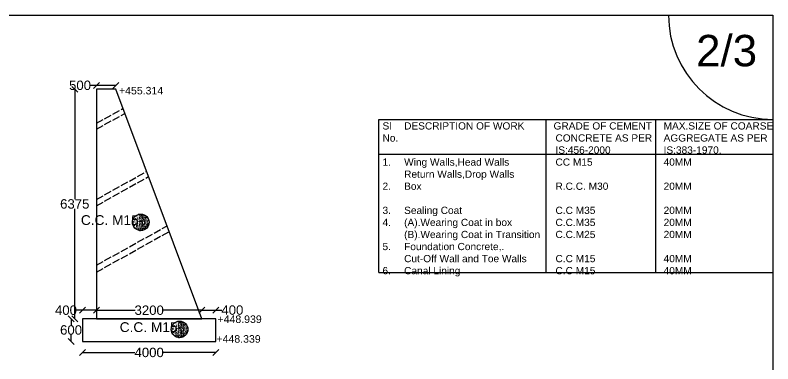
# Model space of a CAD drawing. Header units: millimetres. Extents: x 5124 to 6568637, y 2311 to 91879094.
# Drawn here: x 3796725 to 3808787, y 45951932 to 45957488 of the extents above; entities that cross this region are included whole.
import ezdxf

# ---------------------------------------------------------------- set-up
doc = ezdxf.new("R2010")
doc.units = ezdxf.units.MM
doc.header["$MEASUREMENT"] = 0
doc.linetypes.add('ACAD_ISO02W100', pattern=[15, 12, -3])
for name, color, linetype in [('DIMENSION', 7, 'Continuous'), ('DRAWING', 7, 'Continuous'), ('TEXT', 7, 'Continuous')]:
    doc.layers.add(name, color=color, linetype=linetype)
doc.styles.get("Standard").update_dxf_attribs({"font": 'arial.ttf', "height": 150})
doc.dimstyles.get("Standard").update_dxf_attribs({"dimtxt": 200, "dimasz": 110, "dimexe": 0.18, "dimexo": 0.0625, "dimgap": 0.09, "dimtad": 0, "dimtih": 1, "dimtoh": 1, "dimdec": 0, "dimzin": 0, "dimdsep": 46, "dimtxsty": 'Standard', "dimblk": 'OBLIQUE', "dimcen": 0.09, "dimse1": 1, "dimse2": 1, "dimadec": 0, "dimazin": 0, "dimtfac": 1, "dimtdec": 0, "dimtofl": 0, "dimtmove": 0, "dimatfit": 3, "dimfxl": 1, "dimtolj": 1, "dimtzin": 0, "dimarcsym": 0})

# ---------------------------------------------------------------- blocks, each defined once
blk = doc.blocks.new('_Oblique')
at = {"color": 0, "linetype": 'ByBlock', "lineweight": -2}
blk.add_line((-0.5, -0.5), (0.5, 0.5), dxfattribs=at)
blk = doc.blocks.new('*D104')
at = {"layer": 'Defpoints', "color": 0, "transparency": 16777216}
for p in [(3798019, 45956369), (3798019, 45956306), (3798326, 45956306)]:
    blk.add_point(p, dxfattribs=at)
at = {"layer": 'DIMENSION', "color": 0, "lineweight": -2, "transparency": 16777216}
for p, q in [((3798019, 45956369), (3797924, 45956369)), ((3798326, 45956369), (3798019, 45956369))]:
    blk.add_line(p, q, dxfattribs=at)
at = {"layer": 'DIMENSION', "color": 0, "lineweight": -2, "transparency": 16777216, "xscale": 95, "yscale": 95, "zscale": 95, "rotation": 180}
blk.add_blockref('_Oblique', (3798019, 45956369), dxfattribs=at)
at = {"layer": 'DIMENSION', "color": 0, "lineweight": -2, "transparency": 16777216, "xscale": 95, "yscale": 95, "zscale": 95}
blk.add_blockref('_Oblique', (3798326, 45956369), dxfattribs=at)
at = {"layer": 'DIMENSION', "color": 0, "transparency": 16777216, "insert": (3797758, 45956369), "char_height": 150, "attachment_point": 5}
blk.add_mtext('\\A1;500', dxfattribs=at)
blk = doc.blocks.new('*D105')
at = {"layer": 'Defpoints', "color": 0, "transparency": 16777216}
for p in [(3798019, 45956306), (3797674, 45952651), (3798019, 45952651)]:
    blk.add_point(p, dxfattribs=at)
at = {"layer": 'DIMENSION', "color": 0, "lineweight": -2, "transparency": 16777216}
for p, q in [((3797674, 45956306), (3797674, 45954555)), ((3797674, 45952651), (3797674, 45954402))]:
    blk.add_line(p, q, dxfattribs=at)
at = {"layer": 'DIMENSION', "color": 0, "lineweight": -2, "transparency": 16777216, "xscale": 95, "yscale": 95, "zscale": 95}
for p, rotation in [((3797674, 45956306), 90), ((3797674, 45952651), 270)]:
    blk.add_blockref('_Oblique', p, dxfattribs=dict(at, rotation=rotation))
at = {"layer": 'DIMENSION', "color": 0, "transparency": 16777216, "insert": (3797674, 45954479), "char_height": 150, "attachment_point": 5}
blk.add_mtext('\\A1;6375', dxfattribs=at)
blk = doc.blocks.new('*D106')
at = {"layer": 'Defpoints', "color": 0, "transparency": 16777216}
for p in [(3797798, 45952786), (3797798, 45952651), (3798019, 45952651)]:
    blk.add_point(p, dxfattribs=at)
at = {"layer": 'DIMENSION', "color": 0, "lineweight": -2, "transparency": 16777216}
for p, q in [((3797798, 45952786), (3797702, 45952786)), ((3798019, 45952786), (3797798, 45952786))]:
    blk.add_line(p, q, dxfattribs=at)
at = {"layer": 'DIMENSION', "color": 0, "lineweight": -2, "transparency": 16777216, "xscale": 95, "yscale": 95, "zscale": 95, "rotation": 180}
blk.add_blockref('_Oblique', (3797798, 45952786), dxfattribs=at)
at = {"layer": 'DIMENSION', "color": 0, "lineweight": -2, "transparency": 16777216, "xscale": 95, "yscale": 95, "zscale": 95}
blk.add_blockref('_Oblique', (3798019, 45952786), dxfattribs=at)
at = {"layer": 'DIMENSION', "color": 0, "transparency": 16777216, "insert": (3797534, 45952786), "char_height": 150, "attachment_point": 5}
blk.add_mtext('\\A1;400', dxfattribs=at)
blk = doc.blocks.new('*D107')
at = {"layer": 'Defpoints', "color": 0, "transparency": 16777216}
for p in [(3799919, 45952788), (3799699, 45952651), (3799919, 45952651)]:
    blk.add_point(p, dxfattribs=at)
at = {"layer": 'DIMENSION', "color": 0, "lineweight": -2, "transparency": 16777216}
for p, q in [((3799699, 45952788), (3799919, 45952788)), ((3799919, 45952788), (3800014, 45952788))]:
    blk.add_line(p, q, dxfattribs=at)
at = {"layer": 'DIMENSION', "color": 0, "lineweight": -2, "transparency": 16777216, "xscale": 95, "yscale": 95, "zscale": 95, "rotation": 180}
blk.add_blockref('_Oblique', (3799699, 45952788), dxfattribs=at)
at = {"layer": 'DIMENSION', "color": 0, "lineweight": -2, "transparency": 16777216, "xscale": 95, "yscale": 95, "zscale": 95}
blk.add_blockref('_Oblique', (3799919, 45952788), dxfattribs=at)
at = {"layer": 'DIMENSION', "color": 0, "transparency": 16777216, "insert": (3800183, 45952788), "char_height": 150, "attachment_point": 5}
blk.add_mtext('\\A1;400', dxfattribs=at)
blk = doc.blocks.new('*D108')
at = {"layer": 'Defpoints', "color": 0, "transparency": 16777216}
for p in [(3798019, 45952785.5), (3798019, 45952651), (3799699, 45952651)]:
    blk.add_point(p, dxfattribs=at)
at = {"layer": 'DIMENSION', "color": 0, "lineweight": -2, "transparency": 16777216}
for p, q in [((3798019, 45952785.5), (3798635.24015, 45952785.5)), ((3799699, 45952785.5), (3799082.75985, 45952785.5))]:
    blk.add_line(p, q, dxfattribs=at)
at = {"layer": 'DIMENSION', "color": 0, "lineweight": -2, "transparency": 16777216, "xscale": 95, "yscale": 95, "zscale": 95, "rotation": 180}
blk.add_blockref('_Oblique', (3798019, 45952785.5), dxfattribs=at)
at = {"layer": 'DIMENSION', "color": 0, "lineweight": -2, "transparency": 16777216, "xscale": 95, "yscale": 95, "zscale": 95}
blk.add_blockref('_Oblique', (3799699, 45952785.5), dxfattribs=at)
at = {"layer": 'DIMENSION', "color": 0, "transparency": 16777216, "insert": (3798859, 45952785.5), "char_height": 150, "attachment_point": 5}
blk.add_mtext('\\A1;3200', dxfattribs=at)
blk = doc.blocks.new('*D109')
at = {"layer": 'Defpoints', "color": 0, "transparency": 16777216}
for p in [(3797797.5, 45952290.5), (3799919, 45952290.5), (3799919, 45952112.5)]:
    blk.add_point(p, dxfattribs=at)
at = {"layer": 'DIMENSION', "color": 0, "lineweight": -2, "transparency": 16777216}
for p, q in [((3797797.5, 45952112.5), (3798631.420573, 45952112.5)), ((3799919, 45952112.5), (3799085.079427, 45952112.5))]:
    blk.add_line(p, q, dxfattribs=at)
at = {"layer": 'DIMENSION', "color": 0, "lineweight": -2, "transparency": 16777216, "xscale": 95, "yscale": 95, "zscale": 95, "rotation": 180}
blk.add_blockref('_Oblique', (3797797.5, 45952112.5), dxfattribs=at)
at = {"layer": 'DIMENSION', "color": 0, "lineweight": -2, "transparency": 16777216, "xscale": 95, "yscale": 95, "zscale": 95}
blk.add_blockref('_Oblique', (3799919, 45952112.5), dxfattribs=at)
at = {"layer": 'DIMENSION', "color": 0, "transparency": 16777216, "insert": (3798858.25, 45952112.5), "char_height": 150, "attachment_point": 5}
blk.add_mtext('\\A1;4000', dxfattribs=at)
blk = doc.blocks.new('*D110')
at = {"layer": 'Defpoints', "color": 0, "transparency": 16777216}
for p in [(3797798, 45952651), (3797615, 45952290), (3797798, 45952290)]:
    blk.add_point(p, dxfattribs=at)
at = {"layer": 'DIMENSION', "color": 0, "lineweight": -2, "transparency": 16777216}
for p, q in [((3797615, 45952651), (3797615, 45952547)), ((3797615, 45952290), (3797615, 45952394))]:
    blk.add_line(p, q, dxfattribs=at)
at = {"layer": 'DIMENSION', "color": 0, "lineweight": -2, "transparency": 16777216, "xscale": 95, "yscale": 95, "zscale": 95}
for p, rotation in [((3797615, 45952651), 90), ((3797615, 45952290), 270)]:
    blk.add_blockref('_Oblique', p, dxfattribs=dict(at, rotation=rotation))
at = {"layer": 'DIMENSION', "color": 0, "transparency": 16777216, "insert": (3797615, 45952471), "char_height": 150, "attachment_point": 5}
blk.add_mtext('\\A1;600', dxfattribs=at)

msp = doc.modelspace()

# ---------------------------------------------------------------- hatches: boundary and pattern name
at = {"layer": 'DRAWING'}
h = msp.add_hatch(dxfattribs=at)
h.set_pattern_fill('AR-CONC,_O', color=256, scale=7.806132)
h.set_pattern_definition([(130, (6479947.76, 10076649.817), (-55.99027325, -4.898514193), [5.85459865, -64.40058511]), (185, (6479947.76, 10076649.82), (10.8311116, 58.7171073), [4.68367892, -51.520468085]), (79.5486, (6479943.096, 10076649.41), (-45.15920324, 53.81855746), [4.97564307, -54.73207546]), (133.8158, (6479947.76, 10076665.43), (-83.31023998, -12.92063196), [8.78189797, -96.60087766]), (83.3644, (6479940.82, 10076664.35), (-72.96100014, 76.04092224), [7.46346484, -82.09810008]), (188.8158, (6479947.76, 10076665.43), (-72.96094078, 76.04097923), [7.02551838, -77.28070213]), (159, (6479939.956, 10076661.526), (-46.59534959, -31.42896016), [5.85459865, -64.40058511]), (214, (6479939.956, 10076661.526), (-18.99351484, 56.60616629), [4.68367892, -51.520468085]), (108.5486, (6479936.07, 10076658.91), (-65.588883515, 25.17715479), [4.97564307, -54.73207546]), (142.5, (6479947.762, 10076649.817), (-0.9492143, 25.986132079), [0, -50.895977563, 0, -52.301081238, 0, -51.715621373]), (172.5, (6479947.762, 10076649.817), (-20.535554103, 30.788296991), [0, -29.819422437, 0, -49.725057833, 0, -19.710482108]), (212.5, (6479965.17, 10076649.817), (-41.670881494, -1.760662954), [0, -19.51532882, 0, -60.88782592, 0, -80.793461315]), (222.5, (6479972.976, 10076649.817), (-45.524279432, 7.814326587), [0, -25.369927466, 0, -40.435761315, 0, -57.37506673])])
h.paths.add_polyline_path([(3798593.2, 45954186.7, 1), (3798857.5, 45954186.7, 1)])
h = msp.add_hatch(dxfattribs=at)
h.set_pattern_fill('AR-CONC,_O', color=256, scale=7.806132)
h.set_pattern_definition([(130, (6480565.76, 10074944.317), (-55.99027325, -4.898514193), [5.85459865, -64.40058511]), (185, (6480565.76, 10074944.32), (10.8311116, 58.7171073), [4.68367892, -51.520468085]), (79.5486, (6480561.096, 10074943.91), (-45.15920324, 53.81855746), [4.97564307, -54.73207546]), (133.8158, (6480565.76, 10074959.93), (-83.31023998, -12.92063196), [8.78189797, -96.60087766]), (83.3644, (6480558.82, 10074958.85), (-72.96100014, 76.04092224), [7.46346484, -82.09810008]), (188.8158, (6480565.76, 10074959.93), (-72.96094078, 76.04097923), [7.02551838, -77.28070213]), (159, (6480557.956, 10074956.026), (-46.59534959, -31.42896016), [5.85459865, -64.40058511]), (214, (6480557.956, 10074956.026), (-18.99351484, 56.60616629), [4.68367892, -51.520468085]), (108.5486, (6480554.07, 10074953.41), (-65.588883515, 25.17715479), [4.97564307, -54.73207546]), (142.5, (6480565.762, 10074944.317), (-0.9492143, 25.986132079), [0, -50.895977563, 0, -52.301081238, 0, -51.715621373]), (172.5, (6480565.762, 10074944.317), (-20.535554103, 30.788296991), [0, -29.819422437, 0, -49.725057833, 0, -19.710482108]), (212.5, (6480583.17, 10074944.317), (-41.670881494, -1.760662954), [0, -19.51532882, 0, -60.88782592, 0, -80.793461315]), (222.5, (6480590.976, 10074944.317), (-45.524279432, 7.814326587), [0, -25.369927466, 0, -40.435761315, 0, -57.37506673])])
h.paths.add_polyline_path([(3799211.2, 45952481.2, 1), (3799475.5, 45952481.2, 1)])

# ---------------------------------------------------------------- linework, layer by layer
at = {"layer": 'DIMENSION'}
msp.add_lwpolyline([(3808787, 45955266.7), (3802512.8, 45955266.7), (3802512.8, 45955827.4), (3808787, 45955827.4)], dxfattribs=at)
at = {"layer": 'DRAWING'}
for points in [[(3786690.5, 45957488), (3808787, 45957488), (3808787, 45942158), (3786690.5, 45942158)], [(3798019, 45952651), (3799699, 45952651), (3798325.5, 45956306.5), (3798019, 45956306.5)], [(3799919, 45952651), (3797797.5, 45952651), (3797797.5, 45952290.5), (3799919, 45952290.5)]]:
    msp.add_lwpolyline(points, close=True, dxfattribs=at)
at = {"layer": 'DRAWING', "linetype": 'ACAD_ISO02W100', "ltscale": 10}
for points in [[(3798019, 45955765), (3798440.5, 45956000.4)], [(3798019, 45955670.5), (3798469.9, 45955922.3)], [(3798019, 45954552.5), (3798817.1, 45954998.1)], [(3798019, 45954452), (3798848.3, 45954915.1)], [(3798019, 45953503), (3799143, 45954130.7)], [(3798019, 45953393.5), (3799177.1, 45954040.1)]]:
    msp.add_lwpolyline(points, dxfattribs=at)
at = {"layer": 'DRAWING'}
for points in [[(3802512.8, 45953387.1), (3802512.8, 45955827.4), (3808787, 45955827.4), (3808787, 45953387.1)], [(3805175.4, 45955827.4), (3805175.4, 45953387.1)], [(3806917.6, 45955827.4), (3806917.6, 45953387.1)], [(3802512.8, 45953387.1), (3808787, 45953387.1)]]:
    msp.add_lwpolyline(points, dxfattribs=at)
for centre in [(3798725.3, 45954186.7), (3799343.3, 45952481.2)]:
    msp.add_circle(centre, 132.2, dxfattribs=at)
msp.add_arc((3808787, 45957488), 1660.6, 180, 270, dxfattribs=at)

# ---------------------------------------------------------------- texts
at = {"layer": 'DRAWING', "insert": (3802573.1, 45955780.9), "char_height": 86.054, "width": 6207.546, "attachment_point": 1}
msp.add_mtext('{\\H1.3398x;Sl^IDESCRIPTION OF WORK^I       GRADE OF CEMENT ^IMAX.SIZE OF COARSE\\PNo.^I^I^I^I^I^I^I^I\\H0.99998x;CONCRETE AS PER ^IAGGREGATE AS PER\\P^I^I^I^I^I^I^I^IIS:456-2000^I^I^IIS:383-1970.\\P1.^IWing Walls,Head Walls ^I^I^ICC M15^I^I^I^I40MM\\P^IReturn Walls,Drop Walls\\P2.^IBox^I^I^I^I^I^I^IR.C.C. M30^I^I^I20MM\\P\\P3.^ISealing Coat ^I^I^I^I^IC.C M35^I^I^I^I20MM\\P4.^I(A).Wearing Coat in box^I^I^IC.C.M35\\H0.99998x;^I^I^I^I20MM\\H0.99998x;^I\\P^I(B).Wearing Coat in Transition^IC.C.M25^I^I^I^I20MM\\H0.99998x;\\P5.^IFoundation Concrete,.\\P^ICut-Off Wall and Toe Walls^I^IC.C M15^I^I^I^I40MM\\P6.^ICanal Lining^I^I^I^I^IC.C M15 ^I^I^I^I40MM\\P\\H0.99999x;^I^I^I^I}', dxfattribs=at)
at = {"layer": 'TEXT'}
for s, height, p in [('2/3', 500, (3807565.6, 45956673.1)), ('+455.314', 120, (3798378.1, 45956224.9)), (' C.C. M15  ', 156.123, (3797710.9, 45954144.4)), ('+448.939', 120, (3799946.8, 45952583.5)), (' C.C. M15  ', 156.123, (3798328.9, 45952438.9)), ('+448.339', 120, (3799930.1, 45952268.9))]:
    msp.add_text(s, height=height, dxfattribs=at).set_placement(p)

# ---------------------------------------------------------------- dimensions: what is measured, and where the dimension line sits
at = {"layer": 'DIMENSION'}
for base, p1, p2, text, picture, middle in [((3798019, 45956369), (3798325.5, 45956306.5), (3798019, 45956306.5), '500', '*D104', (3797758.5, 45956369)), ((3797797.5, 45952785.5), (3798019, 45952651), (3797797.5, 45952651), '400', '*D106', (3797533.9, 45952785.5)), ((3798019, 45952785.5), (3799699, 45952651), (3798019, 45952651), '3200', '*D108', (3798859, 45952785.5)), ((3799919, 45952788), (3799699, 45952651), (3799919, 45952651), '400', '*D107', (3800182.6, 45952788)), ((3799919, 45952112.5), (3797797.5, 45952290.5), (3799919, 45952290.5), '4000', '*D109', (3798858.2, 45952112.5))]:
    dim = msp.add_linear_dim(base=base, p1=p1, p2=p2, text=text, dimstyle='Standard', override={"dimasz": 95, "dimfxl": 2000, "dimarcsym": 1}, dxfattribs=at)
    dim.commit()
    dim.dimension.update_dxf_attribs({"geometry": picture, "text_midpoint": middle})
for base, p1, p2, text, picture, middle in [((3797674, 45952651), (3798019, 45956306.5), (3798019, 45952651), '6375', '*D105', (3797674, 45954478.8)), ((3797615, 45952290.5), (3797797.5, 45952651), (3797797.5, 45952290.5), '600', '*D110', (3797615, 45952470.8))]:
    dim = msp.add_linear_dim(base=base, p1=p1, p2=p2, angle=90, text=text, dimstyle='Standard', override={"dimasz": 95, "dimfxl": 2000, "dimarcsym": 1}, dxfattribs=at)
    dim.commit()
    dim.dimension.update_dxf_attribs({"geometry": picture, "text_midpoint": middle})

doc.saveas('drawing.dxf')
